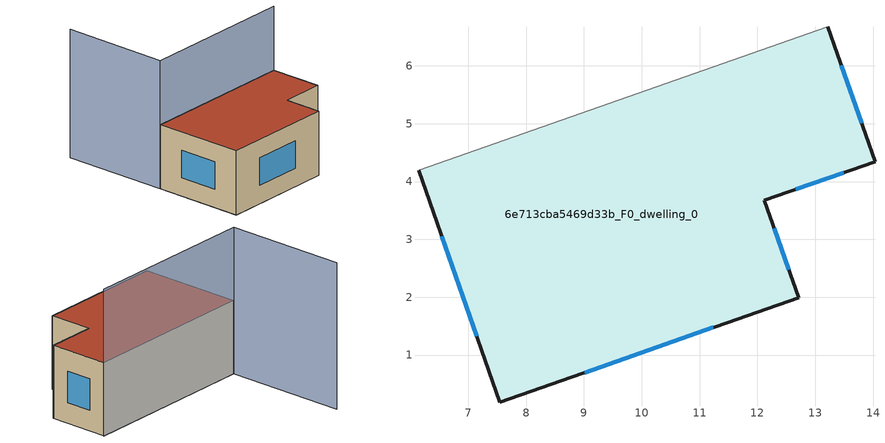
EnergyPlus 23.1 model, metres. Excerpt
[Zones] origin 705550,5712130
6e713cba5469d33b_F0_dwelling_0
 floor ground (EU_floor_Construction): 12.71,1.99 12.12,3.67 14.03,4.34 13.21,6.68 6.14,4.2 7.55,0.18 z0
 wall outside (EU_wall_Construction): 13.21,6.68 14.03,4.34 12.12,3.67 12.71,1.99 7.55,0.18 6.14,4.2 z0:3
 wall adiabatic (EU_wall_Construction): 6.14,4.2 13.21,6.68 z0:3
 window (EU_Window_Construction): 11.24,1.48 9.02,0.7 / 7.15,1.33 6.54,3.05 / 13.45,6.01 13.8,5.01 / 13.49,4.15 12.67,3.86 / 12.29,3.19 12.54,2.47 z0.85:2.15
 roof outside (EU_roof_Construction): 13.21,6.68 14.03,4.34 12.12,3.67 12.71,1.99 7.55,0.18 6.14,4.2 z3
shading: 13.21,6.68 6.14,4.2 / 6.14,4.2 4.47,8.96 z0:6
[Building]
EU S2 Campaign: North Axis=0; Terrain=City; Solar Distribution=FullExterior
[Site:Location]
London: Latitude=51.5; Longitude=-0.5; Time Zone=0; Elevation=25
[SizingPeriod:WeatherFileDays]
AnnualSizingPeriod: Begin Month=1; Begin Day of Month=1; End Month=12; End Day of Month=31; Day of Week for Start Day=Monday; Use Weather File Daylight Saving Period=No; Use Weather File Rain and Snow Indicators=No
[MATERIAL]
EU_InternalMass_Material: Roughness=MediumRough; Thickness=0.1; Conductivity=1; Density=1800; Specific Heat=900; Thermal Absorptance=0.9; Solar Absorptance=0.7; Visible Absorptance=0.7
[MATERIAL:NOMASS] Roughness=MediumRough; Thermal Absorptance=0.9; Solar Absorptance=0.7; Visible Absorptance=0.7
Name | Thermal Resistance
EU_wall_NoMass | 0.71061
EU_roof_NoMass | 2.41608
EU_floor_NoMass | 1.75078
[WINDOWMATERIAL:SIMPLEGLAZINGSYSTEM]
EU_Window_SimpleGlazing: UFactor=2.64892; Solar Heat Gain Coefficient=0.76; Visible Transmittance=0.76
[CONSTRUCTION]
EU_wall_Construction: EU_wall_NoMass
EU_roof_Construction: EU_roof_NoMass
EU_floor_Construction: EU_floor_NoMass
EU_InternalMass_Construction: EU_InternalMass_Material
EU_Window_Construction: EU_Window_SimpleGlazing
[ZONE]
6e713cba5469d33b_F0_dwelling_0: Type=1; Multiplier=1; Ceiling Height=autocalculate; Volume=84.9353; Floor Area=autocalculate; Part of Total Floor Area=Yes
[INTERNALMASS]
6e713cba5469d33b_F0_dwelling_0_EU_InternalMass: Construction=EU_InternalMass_Construction; Zone or ZoneList=6e713cba5469d33b_F0_dwelling_0; Surface Area=28.3119
[OTHEREQUIPMENT]
EU_Step8_InternalGain_6e713cba5469d33b_F0_dwelling_0_f000: Fuel Type=Electricity; Zone or ZoneList or Space or SpaceList=6e713cba5469d33b_F0_dwelling_0; Schedule=EU_Step8_GainSchedule_6e713cba5469d33b_F0_dwelling_0_f000; Design Level Calculation Method=Watts/Area; Power per Zone Floor Area=1; Fraction Latent=0; Fraction Radiant=0; Fraction Lost=0; Carbon Dioxide Generation Rate=0; EndUse Subcategory=EU_Step8_InternalGains
[ZONEVENTILATION:DESIGNFLOWRATE]
EU_ConstantAir_6e713cba5469d33b_F0_dwelling_0: Zone or ZoneList or Space or SpaceList=6e713cba5469d33b_F0_dwelling_0; Schedule=EU_AlwaysOn; Design Flow Rate Calculation Method=AirChanges/Hour; Air Changes per Hour=0.496673; Ventilation Type=Natural; Fan Pressure Rise=0; Fan Total Efficiency=1; Constant Term Coefficient=1; Temperature Term Coefficient=0; Velocity Term Coefficient=0; Velocity Squared Term Coefficient=0; Minimum Indoor Temperature=-100; Maximum Indoor Temperature=100; Delta Temperature=-100; Minimum Outdoor Temperature=-100; Maximum Outdoor Temperature=100; Maximum Wind Speed=40
[HVACTEMPLATE:THERMOSTAT]
EU_HeatOnly_6e713cba5469d33b_F0_dwelling_0: Constant Heating Setpoint=20; Constant Cooling Setpoint=50
[HVACTEMPLATE:ZONE:IDEALLOADSAIRSYSTEM]
6e713cba5469d33b_F0_dwelling_0: Template Thermostat=EU_HeatOnly_6e713cba5469d33b_F0_dwelling_0; System Availability Schedule=EU_AlwaysOn; Maximum Heating Supply Air Temperature=50; Minimum Cooling Supply Air Temperature=13; Maximum Heating Supply Air Humidity Ratio=0.0156; Minimum Cooling Supply Air Humidity Ratio=0.0077; Heating Limit=NoLimit; Cooling Limit=NoLimit; Heating Availability Schedule=EU_AlwaysOn; Cooling Availability Schedule=EU_CoolingOff; Dehumidification Control Type=ConstantSensibleHeatRatio; Cooling Sensible Heat Ratio=0.7; Dehumidification Setpoint=60; Humidification Control Type=None; Humidification Setpoint=30; Outdoor Air Method=None; Outdoor Air Flow Rate per Person=0.00944; Outdoor Air Flow Rate per Zone Floor Area=0; Outdoor Air Flow Rate per Zone=0; Demand Controlled Ventilation Type=None; Outdoor Air Economizer Type=NoEconomizer; Heat Recovery Type=None; Sensible Heat Recovery Effectiveness=0.7; Latent Heat Recovery Effectiveness=0.65
[SIZING:ZONE]
6e713cba5469d33b_F0_dwelling_0: Zone Cooling Design Supply Air Temperature Input Method=SupplyAirTemperature; Zone Cooling Design Supply Air Temperature=13; Zone Heating Design Supply Air Temperature Input Method=SupplyAirTemperature; Zone Heating Design Supply Air Temperature=50; Zone Cooling Design Supply Air Humidity Ratio=0.008; Zone Heating Design Supply Air Humidity Ratio=0.008; Cooling Design Air Flow Method=DesignDay; Cooling Design Air Flow Rate=0; Cooling Minimum Air Flow per Zone Floor Area=0.000762; Cooling Minimum Air Flow=0; Cooling Minimum Air Flow Fraction=0.2; Heating Design Air Flow Method=DesignDay; Heating Design Air Flow Rate=0; Heating Maximum Air Flow per Zone Floor Area=0.002032; Heating Maximum Air Flow=0.141576; Heating Maximum Air Flow Fraction=0.3; Account for Dedicated Outdoor Air System=No; Dedicated Outdoor Air System Control Strategy=NeutralSupplyAir; Dedicated Outdoor Air Low Setpoint Temperature for Design=autosize; Dedicated Outdoor Air High Setpoint Temperature for Design=autosize; Zone Load Sizing Method=Sensible Load Only No Latent Load; Zone Latent Cooling Design Supply Air Humidity Ratio Input Method=HumidityRatioDifference; Zone Cooling Design Supply Air Humidity Ratio Difference=0.005; Zone Latent Heating Design Supply Air Humidity Ratio Input Method=HumidityRatioDifference; Zone Humidification Design Supply Air Humidity Ratio Difference=0.005
[SCHEDULE:CONSTANT]
Name | Hourly Value
EU_AlwaysOn | 1
EU_CoolingOff | 0
[SCHEDULE:FILE]
EU_Step8_GainSchedule_6e713cba5469d33b_F0_dwelling_0_f000: File=../../schedules/6e713cba5469d33b/6e713cba5469d33b_F0_dwelling_0_f000_gain.csv; Column Number=1; Rows to Skip at Top=0; Number of Hours of Data=8760; Column Separator=Comma; Interpolate to Timestep=No; Minutes per Item=60; Adjust Schedule for Daylight Savings=Yes
